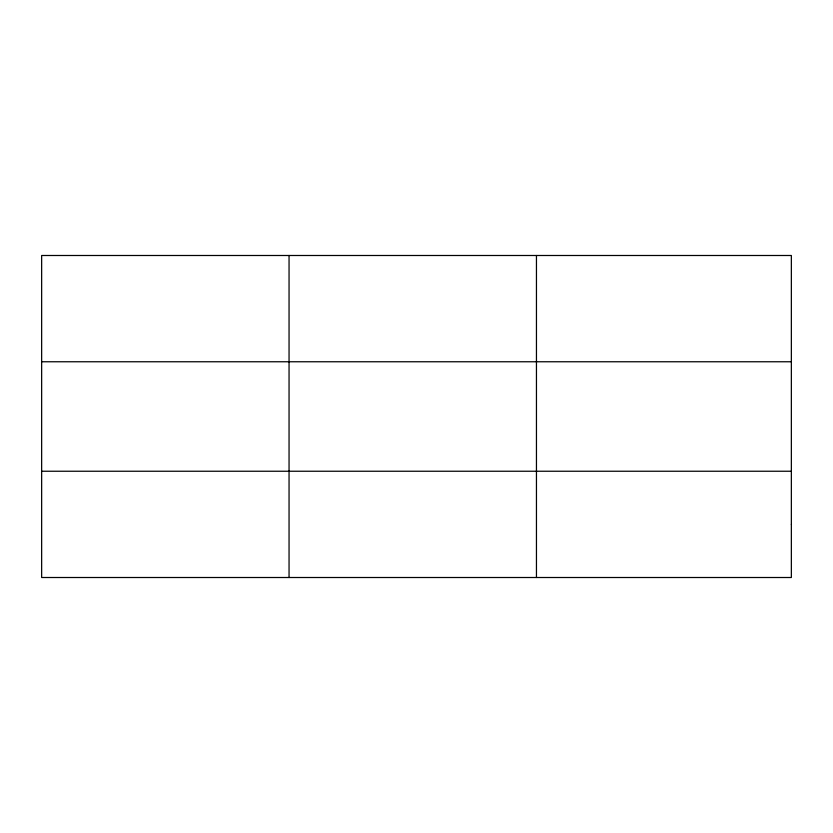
<?xml version="1.0" encoding="UTF-8"?>
<svg xmlns="http://www.w3.org/2000/svg" width="833" height="833" viewBox="0 0 833 833"><rect width="100%" height="100%" fill="white"/><g stroke="black" fill="none" stroke-linecap="round" stroke-linejoin="round"><path stroke-width="1.25" d="M289.051 255.492L289.051 577.508M536.452 255.492L536.452 577.508M41.65 361.761L791.35 361.761M41.65 471.239L791.35 471.239M791.35 524.374L791.35 577.508L41.65 577.508L41.65 255.492L791.35 255.492L791.35 524.374"/></g></svg>
